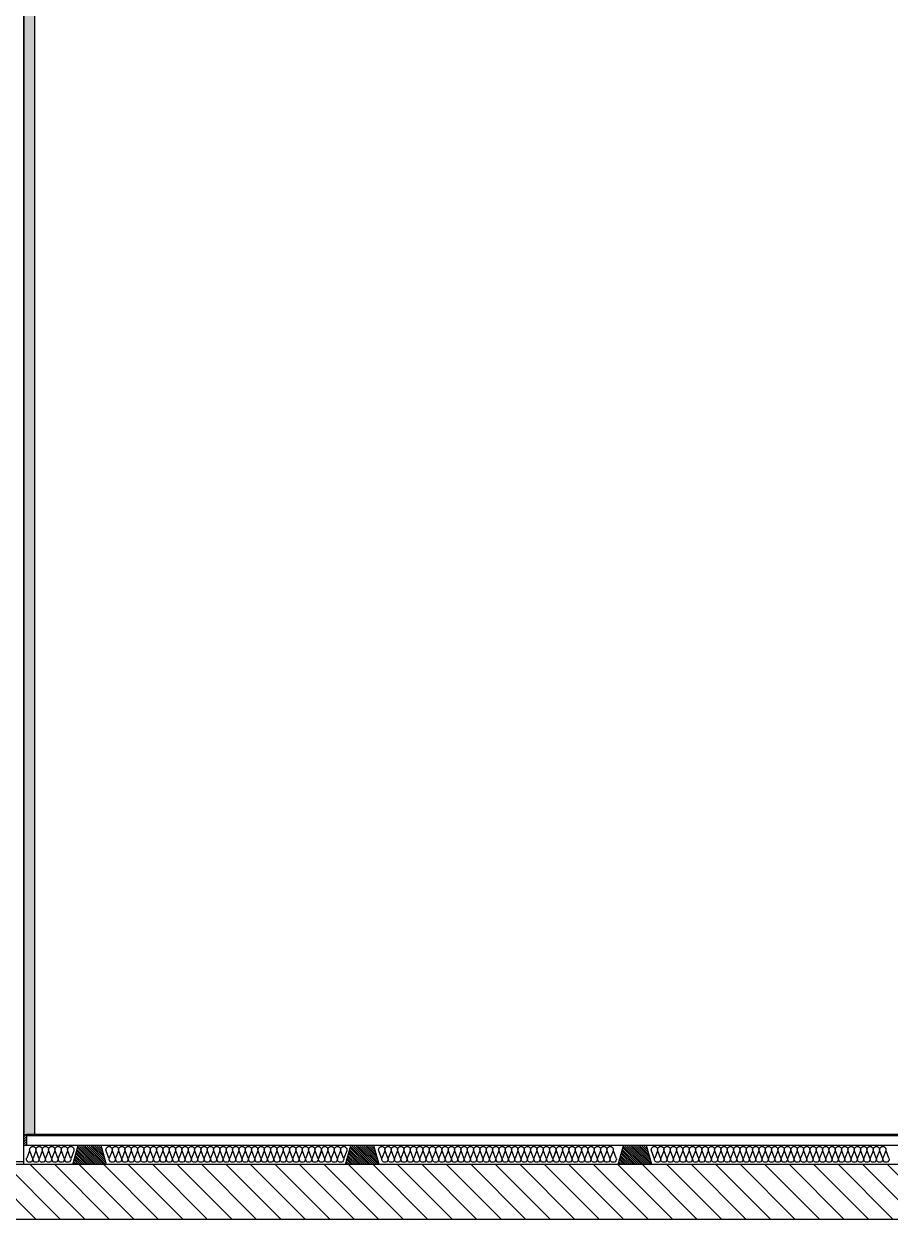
# Model space of a CAD drawing. Header units: millimetres. Extents: x 10 to 76.1, y 10 to 63.5.
# Drawn here: x 36.631 to 38.219, y 10 to 12.191 of the extents above; entities that cross this region are included whole.
import ezdxf

# ---------------------------------------------------------------- set-up
doc = ezdxf.new("R2010")
doc.units = ezdxf.units.MM
for name, color, linetype in [('durlok', 3, 'Continuous'), ('lana de vidrio', 2, 'Continuous'), ('Relleno', 9, 'Continuous'), ('relleno2d', 9, 'Continuous')]:
    doc.layers.add(name, color=color, linetype=linetype)

# ---------------------------------------------------------------- blocks, each defined once
blk = doc.blocks.new('*X8')
at = {"color": 0}
for p, q in [((628.8661, 452.4359), (628.8968, 452.4666)), ((628.8665, 452.4328), (628.9003, 452.4666)), ((628.8674, 452.4408), (628.8932, 452.4666)), ((628.8688, 452.4457), (628.8897, 452.4666)), ((628.87, 452.4328), (628.9038, 452.4666)), ((628.8702, 452.4506), (628.8862, 452.4666)), ((628.8715, 452.4555), (628.8826, 452.4666)), ((628.8729, 452.4604), (628.8791, 452.4666)), ((628.8736, 452.4328), (628.9074, 452.4666)), ((628.8743, 452.4653), (628.8756, 452.4666)), ((628.8771, 452.4328), (628.9109, 452.4666)), ((628.8806, 452.4328), (628.9145, 452.4666)), ((628.8842, 452.4328), (628.9175, 452.4661)), ((628.8877, 452.4328), (628.9183, 452.4633)), ((628.8912, 452.4328), (628.9191, 452.4606)), ((628.8948, 452.4328), (628.9198, 452.4578)), ((628.8983, 452.4328), (628.9206, 452.4551)), ((628.9019, 452.4328), (628.9214, 452.4523)), ((628.9054, 452.4328), (628.9222, 452.4495)), ((628.9089, 452.4328), (628.9229, 452.4468)), ((628.9125, 452.4328), (628.9237, 452.444)), ((628.916, 452.4328), (628.9245, 452.4412)), ((628.9195, 452.4328), (628.9253, 452.4385)), ((628.9231, 452.4328), (628.926, 452.4357)), ((628.9266, 452.4328), (628.9268, 452.4329))]:
    blk.add_line(p, q, dxfattribs=at)

msp = doc.modelspace()

# ---------------------------------------------------------------- hatches: boundary and pattern name
at = {"extrusion": (-1.22465e-16, 0, -1)}
h = msp.add_hatch(dxfattribs=at)
h.set_pattern_fill('ANSI31', color=256, scale=0.001, angle=90)
h.set_pattern_definition([(135, (-51.2074094, -13.7664086), (-0.00224506403, -0.00224506403), [])])
h.paths.add_polyline_path([(-36.6356, 10.135), (-36.6306, 10.135), (-36.6306, 10.155), (-36.6356, 10.155)])
at = {"layer": 'Relleno'}
h = msp.add_hatch(dxfattribs=at)
h.set_pattern_fill('DOTS', color=256, scale=0.005, angle=90)
h.paths.add_polyline_path([(12.6675, 10.155), (12.6475, 10.155), (12.6475, 12.715), (12.6675, 12.715)])
h.paths.add_polyline_path([(12.96, 10.155), (12.94, 10.155), (12.94, 12.715), (12.96, 12.715)])
h.paths.add_polyline_path([(19.1807, 10.155), (19.1607, 10.155), (19.1607, 12.715), (19.1807, 12.715)])
h.paths.add_polyline_path([(36.6306, 10.155), (36.6506, 10.155), (36.6506, 12.7366), (36.6306, 12.7366)])
h.paths.add_polyline_path([(42.8514, 10.155), (42.8714, 10.155), (42.8714, 11.1), (42.8514, 11.1)])
h.paths.add_polyline_path([(43.1439, 10.155), (43.1639, 10.155), (43.1639, 11.1), (43.1439, 11.1)])
h.paths.add_polyline_path([(43.1439, 12.1), (43.1639, 12.1), (43.1639, 12.7366), (43.1439, 12.7366)])
h.paths.add_polyline_path([(42.8514, 12.1), (42.8714, 12.1), (42.8714, 12.7366), (42.8514, 12.7366)])
h.paths.add_polyline_path([(45.2921, 10.155), (45.3121, 10.155), (45.3121, 12.7366), (45.2921, 12.7366)])
h.paths.add_polyline_path([(36.8806, 25.5073), (36.9006, 25.5073), (36.9006, 22.9473), (36.8806, 22.9473)])
h.paths.add_polyline_path([(44.119, 23.9523), (44.139, 23.9523), (44.139, 22.9473), (44.119, 22.9473)])
h.paths.add_polyline_path([(44.1192, 24.8923), (44.1392, 24.8923), (44.1392, 25.1489), (44.1192, 25.1489)])
h.paths.add_polyline_path([(12.6675, 23.9214), (12.6475, 23.9214), (12.6475, 24.8664), (12.6675, 24.8664)])
h.paths.add_polyline_path([(12.6475, 25.8664), (12.6675, 25.8664), (12.6675, 26.4814), (12.6475, 26.4814)])
at = {"layer": 'relleno2d', "linetype": 'Continuous'}
h = msp.add_hatch(dxfattribs=at)
h.set_pattern_fill('ANSI31', color=8, scale=0.01, angle=90, style=0)
h.paths.add_polyline_path([(45.8114, 10), (45.8114, 10.1), (36.1314, 10.1), (36.1314, 10)])

# ---------------------------------------------------------------- linework, layer by layer
at = {"extrusion": (-1.22465e-16, 0, -1)}
for p, q in [((42.8664, 10.155), (36.6356, 10.155)), ((36.6356, 10.155), (36.6356, 10.135))]:
    msp.add_line(p, q, dxfattribs=at)
at = {"linetype": 'Continuous', "extrusion": (0, 1, 0)}
for p, q in [((36.6356, 10.153), (42.8664, 10.153)), ((42.8664, 10.135), (36.6356, 10.135)), ((45.6064, 10.1), (36.3364, 10.1)), ((36.1314, 10), (45.8114, 10))]:
    msp.add_line(p, q, dxfattribs=at)
msp.add_line((36.6306, 10.105), (36.3714, 10.105))
at = {"color": 1, "extrusion": (-1.22465e-16, 0, -1)}
msp.add_lwpolyline([(-36.6306, 10.155), (-36.6506, 10.155), (-36.6506, 12.7366), (-36.6306, 12.7366)], close=True, dxfattribs=at)
at = {"extrusion": (-1.22465e-16, 0, -1)}
msp.add_lwpolyline([(-36.6356, 10.135), (-36.6306, 10.135), (-36.6306, 10.155), (-36.6356, 10.155)], close=True, dxfattribs=at)
at = {"layer": 'durlok', "extrusion": (0, 1, 0)}
msp.add_line((36.6306, 10.1), (36.6306, 13.255), dxfattribs=at)
at = {"layer": 'lana de vidrio', "color": 2, "extrusion": (-1.22465e-16, 0, -1)}
for p, q in [((36.6407, 10.1253), (36.6357, 10.112)), ((36.6465, 10.112), (36.6415, 10.1253)), ((36.6523, 10.1253), (36.6473, 10.112)), ((36.6581, 10.112), (36.6531, 10.1253)), ((36.664, 10.1253), (36.6589, 10.112)), ((36.6698, 10.112), (36.6647, 10.1253)), ((36.6756, 10.1253), (36.6705, 10.112)), ((36.6814, 10.112), (36.6763, 10.1253)), ((36.6872, 10.1253), (36.6821, 10.112)), ((36.693, 10.112), (36.6879, 10.1253)), ((36.6988, 10.1253), (36.6937, 10.112)), ((36.7046, 10.112), (36.6996, 10.1253)), ((36.7104, 10.1253), (36.7054, 10.112)), ((36.7162, 10.112), (36.7112, 10.1253)), ((36.722, 10.1253), (36.717, 10.112)), ((36.7865, 10.112), (36.7814, 10.1253)), ((36.7923, 10.1253), (36.7872, 10.112)), ((36.7981, 10.112), (36.793, 10.1253)), ((36.8039, 10.1253), (36.7988, 10.112)), ((36.8097, 10.112), (36.8046, 10.1253)), ((36.8155, 10.1253), (36.8105, 10.112)), ((36.8213, 10.112), (36.8163, 10.1253)), ((36.8271, 10.1253), (36.8221, 10.112)), ((36.8329, 10.112), (36.8279, 10.1253)), ((36.8387, 10.1253), (36.8337, 10.112)), ((36.8445, 10.112), (36.8395, 10.1253)), ((36.8445, 10.112), (36.8395, 10.1253)), ((36.8445, 10.112), (36.8395, 10.1253)), ((36.8503, 10.1253), (36.8453, 10.112)), ((36.8562, 10.112), (36.8511, 10.1253)), ((36.862, 10.1253), (36.8569, 10.112)), ((36.8678, 10.112), (36.8627, 10.1253)), ((36.8736, 10.1253), (36.8685, 10.112)), ((36.8794, 10.112), (36.8743, 10.1253)), ((36.8852, 10.1253), (36.8801, 10.112)), ((36.891, 10.112), (36.8859, 10.1253)), ((36.8968, 10.1253), (36.8917, 10.112)), ((36.9026, 10.112), (36.8976, 10.1253)), ((36.9084, 10.1253), (36.9034, 10.112)), ((36.9142, 10.112), (36.9092, 10.1253)), ((36.92, 10.1253), (36.915, 10.112)), ((36.9258, 10.112), (36.9208, 10.1253)), ((36.9316, 10.1253), (36.9266, 10.112)), ((36.9316, 10.1253), (36.9266, 10.112)), ((36.9374, 10.112), (36.9324, 10.1253)), ((36.9433, 10.1253), (36.9382, 10.112)), ((36.9491, 10.112), (36.944, 10.1253)), ((36.9549, 10.1253), (36.9498, 10.112)), ((36.9607, 10.112), (36.9556, 10.1253)), ((36.9665, 10.1253), (36.9614, 10.112)), ((36.9723, 10.112), (36.9672, 10.1253)), ((36.9781, 10.1253), (36.973, 10.112)), ((36.9839, 10.112), (36.9789, 10.1253)), ((36.9897, 10.1253), (36.9847, 10.112)), ((36.9955, 10.112), (36.9905, 10.1253)), ((37.0013, 10.1253), (36.9963, 10.112)), ((37.0071, 10.112), (37.0021, 10.1253)), ((37.0129, 10.1253), (37.0079, 10.112)), ((37.0187, 10.112), (37.0137, 10.1253)), ((37.0246, 10.1253), (37.0195, 10.112)), ((37.0304, 10.112), (37.0253, 10.1253)), ((37.0362, 10.1253), (37.0311, 10.112)), ((37.042, 10.112), (37.0369, 10.1253)), ((37.0478, 10.1253), (37.0427, 10.112)), ((37.0536, 10.112), (37.0485, 10.1253)), ((37.0594, 10.1253), (37.0543, 10.112)), ((37.0652, 10.112), (37.0602, 10.1253)), ((37.071, 10.1253), (37.066, 10.112)), ((37.0768, 10.112), (37.0718, 10.1253)), ((37.0826, 10.1253), (37.0776, 10.112)), ((37.0884, 10.112), (37.0834, 10.1253)), ((37.0942, 10.1253), (37.0892, 10.112)), ((37.1, 10.112), (37.095, 10.1253)), ((37.1059, 10.1253), (37.1008, 10.112)), ((37.1117, 10.112), (37.1066, 10.1253)), ((37.1175, 10.1253), (37.1124, 10.112)), ((37.1233, 10.112), (37.1182, 10.1253)), ((37.1291, 10.1253), (37.124, 10.112)), ((37.1349, 10.112), (37.1298, 10.1253)), ((37.1407, 10.1253), (37.1356, 10.112)), ((37.1465, 10.112), (37.1414, 10.1253)), ((37.1523, 10.1253), (37.1473, 10.112)), ((37.1581, 10.112), (37.1531, 10.1253)), ((37.1639, 10.1253), (37.1589, 10.112)), ((37.1697, 10.112), (37.1647, 10.1253)), ((37.1755, 10.1253), (37.1705, 10.112)), ((37.1761, 10.1253), (37.1711, 10.112)), ((37.1819, 10.112), (37.1769, 10.1253)), ((37.1877, 10.1253), (37.1827, 10.112)), ((37.1935, 10.112), (37.1885, 10.1253)), ((37.1935, 10.112), (37.1885, 10.1253)), ((37.1993, 10.1253), (37.1943, 10.112)), ((37.2051, 10.112), (37.2001, 10.1253)), ((37.2109, 10.1253), (37.2059, 10.112)), ((37.2168, 10.112), (37.2117, 10.1253)), ((37.2226, 10.1253), (37.2175, 10.112)), ((37.2864, 10.112), (37.2814, 10.1253)), ((37.2922, 10.1253), (37.2872, 10.112)), ((37.298, 10.112), (37.293, 10.1253)), ((37.3039, 10.1253), (37.2988, 10.112)), ((37.3097, 10.112), (37.3046, 10.1253)), ((37.3155, 10.1253), (37.3104, 10.112)), ((37.3213, 10.112), (37.3162, 10.1253)), ((37.3271, 10.1253), (37.322, 10.112)), ((37.3329, 10.112), (37.3278, 10.1253)), ((37.3387, 10.1253), (37.3336, 10.112)), ((37.3445, 10.112), (37.3395, 10.1253)), ((37.3503, 10.1253), (37.3453, 10.112)), ((37.3561, 10.112), (37.3511, 10.1253)), ((37.3619, 10.1253), (37.3569, 10.112)), ((37.3619, 10.1253), (37.3569, 10.112)), ((37.3677, 10.112), (37.3627, 10.1253)), ((37.3735, 10.1253), (37.3685, 10.112)), ((37.3793, 10.112), (37.3743, 10.1253)), ((37.3852, 10.1253), (37.3801, 10.112)), ((37.391, 10.112), (37.3859, 10.1253)), ((37.3968, 10.1253), (37.3917, 10.112)), ((37.4026, 10.112), (37.3975, 10.1253)), ((37.4084, 10.1253), (37.4033, 10.112)), ((37.4142, 10.112), (37.4091, 10.1253)), ((37.42, 10.1253), (37.4149, 10.112)), ((37.4258, 10.112), (37.4208, 10.1253)), ((37.4316, 10.1253), (37.4266, 10.112)), ((37.4374, 10.112), (37.4324, 10.1253)), ((37.4432, 10.1253), (37.4382, 10.112)), ((37.449, 10.112), (37.444, 10.1253)), ((37.4548, 10.1253), (37.4498, 10.112)), ((37.4606, 10.112), (37.4556, 10.1253)), ((37.4665, 10.1253), (37.4614, 10.112)), ((37.4723, 10.112), (37.4672, 10.1253)), ((37.4781, 10.1253), (37.473, 10.112)), ((37.4839, 10.112), (37.4788, 10.1253)), ((37.4897, 10.1253), (37.4846, 10.112)), ((37.4955, 10.112), (37.4904, 10.1253)), ((37.5013, 10.1253), (37.4962, 10.112)), ((37.5071, 10.112), (37.502, 10.1253)), ((37.5129, 10.1253), (37.5079, 10.112)), ((37.5187, 10.112), (37.5137, 10.1253)), ((37.5245, 10.1253), (37.5195, 10.112)), ((37.5303, 10.112), (37.5253, 10.1253)), ((37.5361, 10.1253), (37.5311, 10.112)), ((37.5419, 10.112), (37.5369, 10.1253)), ((37.5477, 10.1253), (37.5427, 10.112)), ((37.5536, 10.112), (37.5485, 10.1253)), ((37.5594, 10.1253), (37.5543, 10.112)), ((37.5652, 10.112), (37.5601, 10.1253)), ((37.571, 10.1253), (37.5659, 10.112)), ((37.5768, 10.112), (37.5717, 10.1253)), ((37.5826, 10.1253), (37.5775, 10.112)), ((37.5884, 10.112), (37.5833, 10.1253)), ((37.5942, 10.1253), (37.5892, 10.112)), ((37.6, 10.112), (37.595, 10.1253)), ((37.6058, 10.1253), (37.6008, 10.112)), ((37.6064, 10.1253), (37.6013, 10.112)), ((37.6122, 10.112), (37.6071, 10.1253)), ((37.618, 10.1253), (37.613, 10.112)), ((37.6238, 10.112), (37.6188, 10.1253)), ((37.6238, 10.112), (37.6188, 10.1253)), ((37.6296, 10.1253), (37.6246, 10.112)), ((37.6354, 10.112), (37.6304, 10.1253)), ((37.6412, 10.1253), (37.6362, 10.112)), ((37.647, 10.112), (37.642, 10.1253)), ((37.6528, 10.1253), (37.6478, 10.112)), ((37.6586, 10.112), (37.6536, 10.1253)), ((37.6645, 10.1253), (37.6594, 10.112)), ((37.6703, 10.112), (37.6652, 10.1253)), ((37.6761, 10.1253), (37.671, 10.112)), ((37.6819, 10.112), (37.6768, 10.1253)), ((37.6877, 10.1253), (37.6826, 10.112)), ((37.6935, 10.112), (37.6884, 10.1253)), ((37.6993, 10.1253), (37.6942, 10.112)), ((37.7051, 10.112), (37.7001, 10.1253)), ((37.7051, 10.112), (37.7001, 10.1253)), ((37.7051, 10.112), (37.7001, 10.1253)), ((37.7109, 10.1253), (37.7059, 10.112)), ((37.7167, 10.112), (37.7117, 10.1253)), ((37.7864, 10.112), (37.7814, 10.1253)), ((37.7922, 10.1253), (37.7872, 10.112)), ((37.7922, 10.1253), (37.7872, 10.112)), ((37.798, 10.112), (37.793, 10.1253)), ((37.8038, 10.1253), (37.7988, 10.112)), ((37.8096, 10.112), (37.8046, 10.1253)), ((37.8154, 10.1253), (37.8104, 10.112)), ((37.8212, 10.112), (37.8162, 10.1253)), ((37.8271, 10.1253), (37.822, 10.112)), ((37.8329, 10.112), (37.8278, 10.1253)), ((37.8387, 10.1253), (37.8336, 10.112)), ((37.8445, 10.112), (37.8394, 10.1253)), ((37.8503, 10.1253), (37.8452, 10.112)), ((37.8561, 10.112), (37.851, 10.1253)), ((37.8619, 10.1253), (37.8568, 10.112)), ((37.8677, 10.112), (37.8626, 10.1253)), ((37.8735, 10.1253), (37.8685, 10.112)), ((37.8793, 10.112), (37.8743, 10.1253)), ((37.8851, 10.1253), (37.8801, 10.112)), ((37.8909, 10.112), (37.8859, 10.1253)), ((37.8967, 10.1253), (37.8917, 10.112)), ((37.9025, 10.112), (37.8975, 10.1253)), ((37.9083, 10.1253), (37.9033, 10.112)), ((37.9142, 10.112), (37.9091, 10.1253)), ((37.92, 10.1253), (37.9149, 10.112)), ((37.9258, 10.112), (37.9207, 10.1253)), ((37.9316, 10.1253), (37.9265, 10.112)), ((37.9374, 10.112), (37.9323, 10.1253)), ((37.9432, 10.1253), (37.9381, 10.112)), ((37.949, 10.112), (37.9439, 10.1253)), ((37.9548, 10.1253), (37.9498, 10.112)), ((37.9606, 10.112), (37.9556, 10.1253)), ((37.9664, 10.1253), (37.9614, 10.112)), ((37.9722, 10.112), (37.9672, 10.1253)), ((37.978, 10.1253), (37.973, 10.112)), ((37.9838, 10.112), (37.9788, 10.1253)), ((37.9896, 10.1253), (37.9846, 10.112)), ((37.9955, 10.112), (37.9904, 10.1253)), ((38.0013, 10.1253), (37.9962, 10.112)), ((38.0071, 10.112), (38.002, 10.1253)), ((38.0129, 10.1253), (38.0078, 10.112)), ((38.0187, 10.112), (38.0136, 10.1253)), ((38.0245, 10.1253), (38.0194, 10.112)), ((38.0303, 10.112), (38.0252, 10.1253)), ((38.0361, 10.1253), (38.0311, 10.112)), ((38.0367, 10.1253), (38.0316, 10.112)), ((38.0425, 10.112), (38.0374, 10.1253)), ((38.0483, 10.1253), (38.0432, 10.112)), ((38.0541, 10.112), (38.049, 10.1253)), ((38.0541, 10.112), (38.049, 10.1253)), ((38.0599, 10.1253), (38.0548, 10.112)), ((38.0657, 10.112), (38.0607, 10.1253)), ((38.0715, 10.1253), (38.0665, 10.112)), ((38.0773, 10.112), (38.0723, 10.1253)), ((38.0831, 10.1253), (38.0781, 10.112)), ((38.0889, 10.112), (38.0839, 10.1253)), ((38.0947, 10.1253), (38.0897, 10.112)), ((38.1005, 10.112), (38.0955, 10.1253)), ((38.1064, 10.1253), (38.1013, 10.112)), ((38.1122, 10.112), (38.1071, 10.1253)), ((38.118, 10.1253), (38.1129, 10.112)), ((38.1238, 10.112), (38.1187, 10.1253)), ((38.1296, 10.1253), (38.1245, 10.112)), ((38.1354, 10.112), (38.1303, 10.1253)), ((38.1354, 10.112), (38.1303, 10.1253)), ((38.1354, 10.112), (38.1303, 10.1253)), ((38.1412, 10.1253), (38.1361, 10.112)), ((38.147, 10.112), (38.142, 10.1253)), ((38.1528, 10.1253), (38.1478, 10.112)), ((38.1586, 10.112), (38.1536, 10.1253)), ((38.1644, 10.1253), (38.1594, 10.112)), ((38.1702, 10.112), (38.1652, 10.1253)), ((38.176, 10.1253), (38.171, 10.112)), ((38.1818, 10.112), (38.1768, 10.1253)), ((38.1877, 10.1253), (38.1826, 10.112)), ((38.1935, 10.112), (38.1884, 10.1253)), ((38.1993, 10.1253), (38.1942, 10.112)), ((38.2051, 10.112), (38.2, 10.1253)), ((38.2109, 10.1253), (38.2058, 10.112)), ((38.2167, 10.112), (38.2116, 10.1253))]:
    msp.add_line(p, q, dxfattribs=at)
at = {"layer": 'lana de vidrio', "extrusion": (-1.22465e-16, 0, -1)}
for p, q in [((36.7202, 10.1), (36.73, 10.135)), ((36.7818, 10.1), (36.7721, 10.135)), ((37.2202, 10.1), (37.23, 10.135)), ((37.2818, 10.1), (37.2721, 10.135)), ((37.7202, 10.1), (37.73, 10.135)), ((37.7818, 10.1), (37.7721, 10.135))]:
    msp.add_line(p, q, dxfattribs=at)
at = {"layer": 'lana de vidrio', "color": 2, "extrusion": (-1.22465e-16, 0, -1)}
for centre, start, end in [((-36.6469, 10.1273), 339.2034, 200.7966), ((-36.6585, 10.1273), 339.2034, 200.7966), ((-36.6701, 10.1273), 339.2034, 200.7966), ((-36.6818, 10.1273), 339.2034, 200.7966), ((-36.6934, 10.1273), 339.2034, 200.7966), ((-36.705, 10.1273), 339.2034, 200.7966), ((-36.7166, 10.1273), 339.2034, 200.7966), ((-36.7868, 10.1273), 339.2034, 200.7966), ((-36.7985, 10.1273), 339.2034, 200.7966), ((-36.8101, 10.1273), 339.2034, 200.7966), ((-36.8217, 10.1273), 339.2034, 200.7966), ((-36.8333, 10.1273), 339.2034, 200.7966), ((-36.8449, 10.1273), 339.2034, 200.7966), ((-36.8565, 10.1273), 339.2034, 200.7966), ((-36.8681, 10.1273), 339.2034, 200.7966), ((-36.8798, 10.1273), 339.2034, 200.7966), ((-36.8914, 10.1273), 339.2034, 200.7966), ((-36.903, 10.1273), 339.2034, 200.7966), ((-36.9146, 10.1273), 339.2034, 200.7966), ((-36.9262, 10.1273), 339.2034, 200.7966), ((-36.9378, 10.1273), 339.2034, 200.7966), ((-36.9494, 10.1273), 339.2034, 200.7966), ((-36.9611, 10.1273), 339.2034, 200.7966), ((-36.9727, 10.1273), 339.2034, 200.7966), ((-36.9843, 10.1273), 339.2034, 200.7966), ((-36.9959, 10.1273), 339.2034, 200.7966), ((-37.0075, 10.1273), 339.2034, 200.7966), ((-37.0191, 10.1273), 339.2034, 200.7966), ((-37.0307, 10.1273), 339.2034, 200.7966), ((-37.0424, 10.1273), 339.2034, 200.7966), ((-37.054, 10.1273), 339.2034, 200.7966), ((-37.0656, 10.1273), 339.2034, 200.7966), ((-37.0772, 10.1273), 339.2034, 200.7966), ((-37.0888, 10.1273), 339.2034, 200.7966), ((-37.1004, 10.1273), 339.2034, 200.7966), ((-37.112, 10.1273), 339.2034, 200.7966), ((-37.1236, 10.1273), 339.2034, 200.7966), ((-37.1353, 10.1273), 339.2034, 200.7966), ((-37.1469, 10.1273), 339.2034, 200.7966), ((-37.1585, 10.1273), 339.2034, 200.7966), ((-37.1701, 10.1273), 339.2034, 200.7966), ((-37.1823, 10.1273), 339.2034, 200.7966), ((-37.1939, 10.1273), 339.2034, 200.7966), ((-37.2055, 10.1273), 339.2034, 200.7966), ((-37.2171, 10.1273), 339.2034, 200.7966), ((-37.2868, 10.1273), 339.2034, 200.7966), ((-37.2984, 10.1273), 339.2034, 200.7966), ((-37.31, 10.1273), 339.2034, 200.7966), ((-37.3217, 10.1273), 339.2034, 200.7966), ((-37.3333, 10.1273), 339.2034, 200.7966), ((-37.3449, 10.1273), 339.2034, 200.7966), ((-37.3565, 10.1273), 339.2034, 200.7966), ((-37.3681, 10.1273), 339.2034, 200.7966), ((-37.3797, 10.1273), 339.2034, 200.7966), ((-37.3913, 10.1273), 339.2034, 200.7966), ((-37.403, 10.1273), 339.2034, 200.7966), ((-37.4146, 10.1273), 339.2034, 200.7966), ((-37.4262, 10.1273), 339.2034, 200.7966), ((-37.4378, 10.1273), 339.2034, 200.7966), ((-37.4494, 10.1273), 339.2034, 200.7966), ((-37.461, 10.1273), 339.2034, 200.7966), ((-37.4726, 10.1273), 339.2034, 200.7966), ((-37.4843, 10.1273), 339.2034, 200.7966), ((-37.4959, 10.1273), 339.2034, 200.7966), ((-37.5075, 10.1273), 339.2034, 200.7966), ((-37.5191, 10.1273), 339.2034, 200.7966), ((-37.5307, 10.1273), 339.2034, 200.7966), ((-37.5423, 10.1273), 339.2034, 200.7966), ((-37.5539, 10.1273), 339.2034, 200.7966), ((-37.5655, 10.1273), 339.2034, 200.7966), ((-37.5772, 10.1273), 339.2034, 200.7966), ((-37.5888, 10.1273), 339.2034, 200.7966), ((-37.6004, 10.1273), 339.2034, 200.7966), ((-37.6126, 10.1273), 339.2034, 200.7966), ((-37.6242, 10.1273), 339.2034, 200.7966), ((-37.6358, 10.1273), 339.2034, 200.7966), ((-37.6474, 10.1273), 339.2034, 200.7966), ((-37.659, 10.1273), 339.2034, 200.7966), ((-37.6706, 10.1273), 339.2034, 200.7966), ((-37.6823, 10.1273), 339.2034, 200.7966), ((-37.6939, 10.1273), 339.2034, 200.7966), ((-37.7055, 10.1273), 339.2034, 200.7966), ((-37.7868, 10.1273), 339.2034, 200.7966), ((-37.7984, 10.1273), 339.2034, 200.7966), ((-37.81, 10.1273), 339.2034, 200.7966), ((-37.8216, 10.1273), 339.2034, 200.7966), ((-37.8332, 10.1273), 339.2034, 200.7966), ((-37.8449, 10.1273), 339.2034, 200.7966), ((-37.8565, 10.1273), 339.2034, 200.7966), ((-37.8681, 10.1273), 339.2034, 200.7966), ((-37.8797, 10.1273), 339.2034, 200.7966), ((-37.8913, 10.1273), 339.2034, 200.7966), ((-37.9029, 10.1273), 339.2034, 200.7966), ((-37.9145, 10.1273), 339.2034, 200.7966), ((-37.9261, 10.1273), 339.2034, 200.7966), ((-37.9378, 10.1273), 339.2034, 200.7966), ((-37.9494, 10.1273), 339.2034, 200.7966), ((-37.961, 10.1273), 339.2034, 200.7966), ((-37.9726, 10.1273), 339.2034, 200.7966), ((-37.9842, 10.1273), 339.2034, 200.7966), ((-37.9958, 10.1273), 339.2034, 200.7966), ((-38.0074, 10.1273), 339.2034, 200.7966), ((-38.0191, 10.1273), 339.2034, 200.7966), ((-38.0307, 10.1273), 339.2034, 200.7966), ((-38.0429, 10.1273), 339.2034, 200.7966), ((-38.0545, 10.1273), 339.2034, 200.7966), ((-38.0661, 10.1273), 339.2034, 200.7966), ((-38.0777, 10.1273), 339.2034, 200.7966), ((-38.0893, 10.1273), 339.2034, 200.7966), ((-38.1009, 10.1273), 339.2034, 200.7966), ((-38.1125, 10.1273), 339.2034, 200.7966), ((-38.1242, 10.1273), 339.2034, 200.7966), ((-38.1358, 10.1273), 339.2034, 200.7966), ((-38.1474, 10.1273), 339.2034, 200.7966), ((-38.159, 10.1273), 339.2034, 200.7966), ((-38.1706, 10.1273), 339.2034, 200.7966), ((-38.1822, 10.1273), 339.2034, 200.7966), ((-38.1938, 10.1273), 339.2034, 200.7966), ((-38.2055, 10.1273), 339.2034, 200.7966), ((-36.6411, 10.1099), 159.2034, 20.7966), ((-36.6527, 10.1099), 159.2034, 20.7966), ((-36.6643, 10.1099), 159.2034, 20.7966), ((-36.6759, 10.1099), 159.2034, 20.7966), ((-36.6876, 10.1099), 159.2034, 20.7966), ((-36.6992, 10.1099), 159.2034, 20.7966), ((-36.7108, 10.1099), 159.2034, 20.7966), ((-36.7927, 10.1099), 159.2034, 20.7966), ((-36.8043, 10.1099), 159.2034, 20.7966), ((-36.8159, 10.1099), 159.2034, 20.7966), ((-36.8275, 10.1099), 159.2034, 20.7966), ((-36.8391, 10.1099), 159.2034, 20.7966), ((-36.8507, 10.1099), 159.2034, 20.7966), ((-36.8623, 10.1099), 159.2034, 20.7966), ((-36.874, 10.1099), 159.2034, 20.7966), ((-36.8856, 10.1099), 159.2034, 20.7966), ((-36.8972, 10.1099), 159.2034, 20.7966), ((-36.9088, 10.1099), 159.2034, 20.7966), ((-36.9204, 10.1099), 159.2034, 20.7966), ((-36.932, 10.1099), 159.2034, 20.7966), ((-36.9436, 10.1099), 159.2034, 20.7966), ((-36.9552, 10.1099), 159.2034, 20.7966), ((-36.9669, 10.1099), 159.2034, 20.7966), ((-36.9785, 10.1099), 159.2034, 20.7966), ((-36.9901, 10.1099), 159.2034, 20.7966), ((-37.0017, 10.1099), 159.2034, 20.7966), ((-37.0133, 10.1099), 159.2034, 20.7966), ((-37.0249, 10.1099), 159.2034, 20.7966), ((-37.0365, 10.1099), 159.2034, 20.7966), ((-37.0482, 10.1099), 159.2034, 20.7966), ((-37.0598, 10.1099), 159.2034, 20.7966), ((-37.0714, 10.1099), 159.2034, 20.7966), ((-37.083, 10.1099), 159.2034, 20.7966), ((-37.0946, 10.1099), 159.2034, 20.7966), ((-37.1062, 10.1099), 159.2034, 20.7966), ((-37.1178, 10.1099), 159.2034, 20.7966), ((-37.1295, 10.1099), 159.2034, 20.7966), ((-37.1411, 10.1099), 159.2034, 20.7966), ((-37.1527, 10.1099), 159.2034, 20.7966), ((-37.1643, 10.1099), 159.2034, 20.7966), ((-37.1765, 10.1099), 159.2034, 20.7966), ((-37.1881, 10.1099), 159.2034, 20.7966), ((-37.1997, 10.1099), 159.2034, 20.7966), ((-37.2113, 10.1099), 159.2034, 20.7966), ((-37.2926, 10.1099), 159.2034, 20.7966), ((-37.3042, 10.1099), 159.2034, 20.7966), ((-37.3158, 10.1099), 159.2034, 20.7966), ((-37.3275, 10.1099), 159.2034, 20.7966), ((-37.3391, 10.1099), 159.2034, 20.7966), ((-37.3507, 10.1099), 159.2034, 20.7966), ((-37.3623, 10.1099), 159.2034, 20.7966), ((-37.3739, 10.1099), 159.2034, 20.7966), ((-37.3855, 10.1099), 159.2034, 20.7966), ((-37.3971, 10.1099), 159.2034, 20.7966), ((-37.4088, 10.1099), 159.2034, 20.7966), ((-37.4204, 10.1099), 159.2034, 20.7966), ((-37.432, 10.1099), 159.2034, 20.7966), ((-37.4436, 10.1099), 159.2034, 20.7966), ((-37.4552, 10.1099), 159.2034, 20.7966), ((-37.4668, 10.1099), 159.2034, 20.7966), ((-37.4784, 10.1099), 159.2034, 20.7966), ((-37.4901, 10.1099), 159.2034, 20.7966), ((-37.5017, 10.1099), 159.2034, 20.7966), ((-37.5133, 10.1099), 159.2034, 20.7966), ((-37.5249, 10.1099), 159.2034, 20.7966), ((-37.5365, 10.1099), 159.2034, 20.7966), ((-37.5481, 10.1099), 159.2034, 20.7966), ((-37.5597, 10.1099), 159.2034, 20.7966), ((-37.5714, 10.1099), 159.2034, 20.7966), ((-37.583, 10.1099), 159.2034, 20.7966), ((-37.5946, 10.1099), 159.2034, 20.7966), ((-37.6068, 10.1099), 159.2034, 20.7966), ((-37.6184, 10.1099), 159.2034, 20.7966), ((-37.63, 10.1099), 159.2034, 20.7966), ((-37.6416, 10.1099), 159.2034, 20.7966), ((-37.6532, 10.1099), 159.2034, 20.7966), ((-37.6648, 10.1099), 159.2034, 20.7966), ((-37.6764, 10.1099), 159.2034, 20.7966), ((-37.6881, 10.1099), 159.2034, 20.7966), ((-37.6997, 10.1099), 159.2034, 20.7966), ((-37.7113, 10.1099), 159.2034, 20.7966), ((-37.7926, 10.1099), 159.2034, 20.7966), ((-37.8042, 10.1099), 159.2034, 20.7966), ((-37.8158, 10.1099), 159.2034, 20.7966), ((-37.8274, 10.1099), 159.2034, 20.7966), ((-37.839, 10.1099), 159.2034, 20.7966), ((-37.8507, 10.1099), 159.2034, 20.7966), ((-37.8623, 10.1099), 159.2034, 20.7966), ((-37.8739, 10.1099), 159.2034, 20.7966), ((-37.8855, 10.1099), 159.2034, 20.7966), ((-37.8971, 10.1099), 159.2034, 20.7966), ((-37.9087, 10.1099), 159.2034, 20.7966), ((-37.9203, 10.1099), 159.2034, 20.7966), ((-37.932, 10.1099), 159.2034, 20.7966), ((-37.9436, 10.1099), 159.2034, 20.7966), ((-37.9552, 10.1099), 159.2034, 20.7966), ((-37.9668, 10.1099), 159.2034, 20.7966), ((-37.9784, 10.1099), 159.2034, 20.7966), ((-37.99, 10.1099), 159.2034, 20.7966), ((-38.0016, 10.1099), 159.2034, 20.7966), ((-38.0133, 10.1099), 159.2034, 20.7966), ((-38.0249, 10.1099), 159.2034, 20.7966), ((-38.037, 10.1099), 159.2034, 20.7966), ((-38.0487, 10.1099), 159.2034, 20.7966), ((-38.0603, 10.1099), 159.2034, 20.7966), ((-38.0719, 10.1099), 159.2034, 20.7966), ((-38.0835, 10.1099), 159.2034, 20.7966), ((-38.0951, 10.1099), 159.2034, 20.7966), ((-38.1067, 10.1099), 159.2034, 20.7966), ((-38.1183, 10.1099), 159.2034, 20.7966), ((-38.13, 10.1099), 159.2034, 20.7966), ((-38.1416, 10.1099), 159.2034, 20.7966), ((-38.1532, 10.1099), 159.2034, 20.7966), ((-38.1648, 10.1099), 159.2034, 20.7966), ((-38.1764, 10.1099), 159.2034, 20.7966), ((-38.188, 10.1099), 159.2034, 20.7966), ((-38.1996, 10.1099), 159.2034, 20.7966), ((-38.2113, 10.1099), 159.2034, 20.7966)]:
    msp.add_arc(centre, 0.00581, start, end, dxfattribs=at)

# ---------------------------------------------------------------- block references
at = {"layer": 'lana de vidrio', "extrusion": (-1.22465e-16, 0, -1)}
for p in [(-665.647, -442.3328), (-666.147, -442.3328), (-666.647, -442.3328)]:
    msp.add_blockref('*X8', p, dxfattribs=at)

doc.saveas('drawing.dxf')
